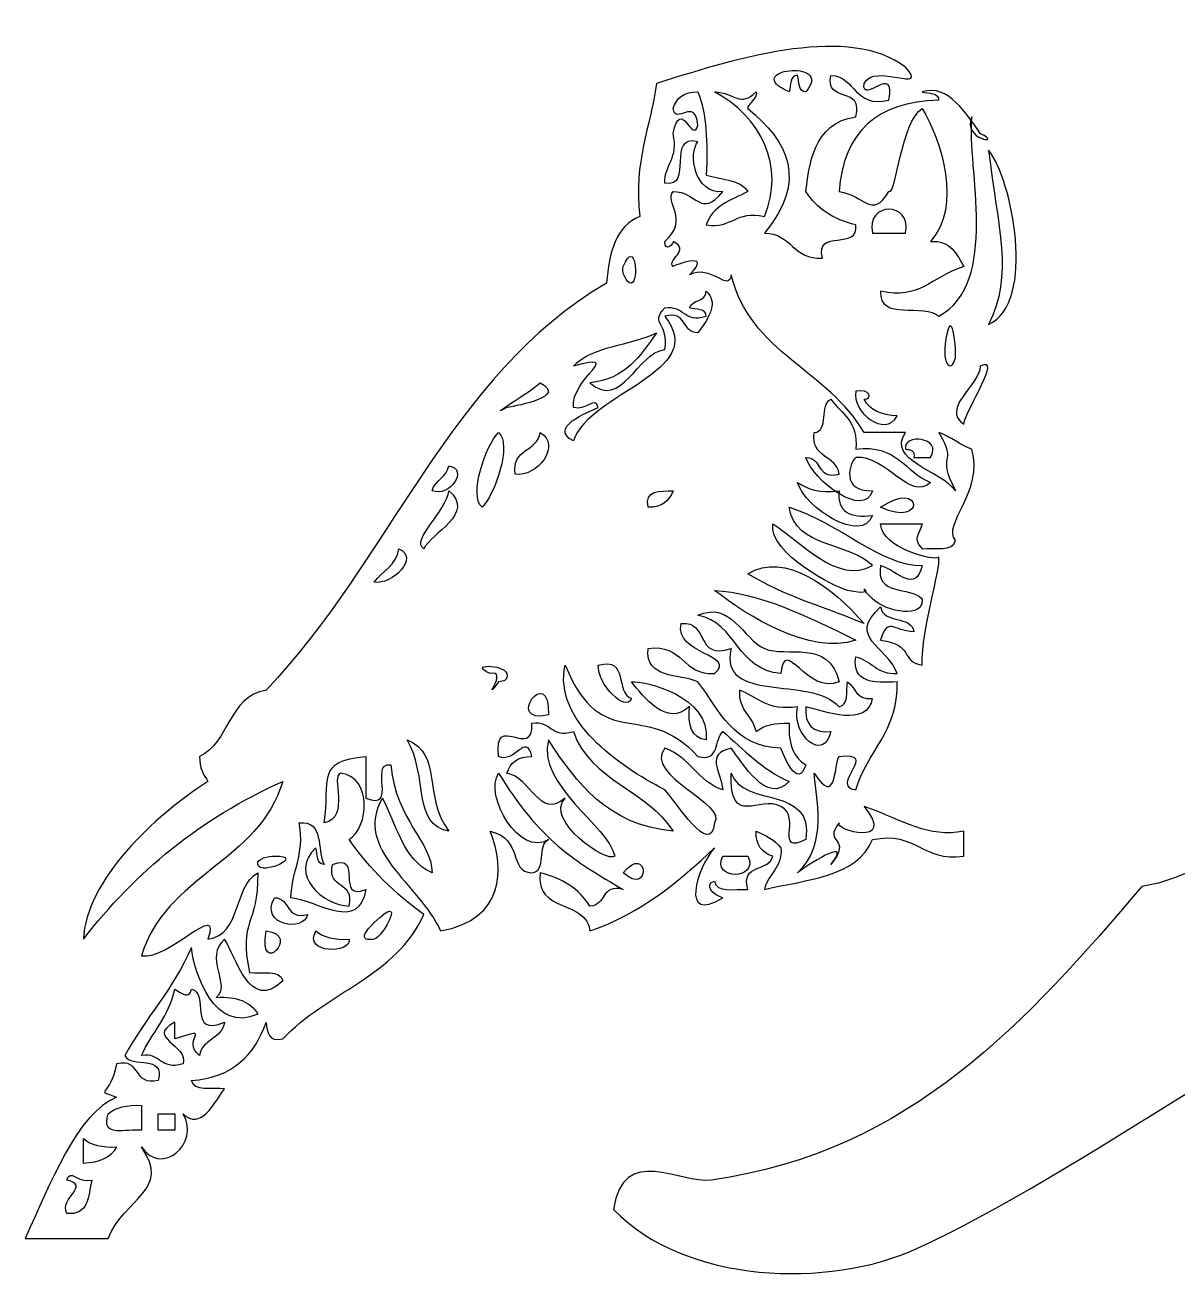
# Model space of a CAD drawing. Header units: centimetres. Extents: x -64 to 65, y -66 to 66.
# Drawn here: x -2.96 to 1.65, y -55.06 to -50.01 of the extents above; entities that cross this region are included whole.
import ezdxf

# ---------------------------------------------------------------- set-up
doc = ezdxf.new("R2010")
doc.units = ezdxf.units.CM
doc.header["$MEASUREMENT"] = 0
doc.layers.add('Layer 1', color=7, linetype='Continuous')

msp = doc.modelspace()

# ---------------------------------------------------------------- linework, layer by layer
at = {"layer": 'Layer 1'}
for points, knots in [([(0.39566, -50.24152), (0.38579, -50.33029), (0.52438, -50.15328), (0.49522, -50.3079), (0.49522, -50.3079), (0.35287, -50.3396), (0.36706, -50.21477), (0.26292, -50.20831), (0.26292, -50.20831), (0.238, -50.32174), (0.39775, -50.25051), (0.36248, -50.37426), (0.36248, -50.37426), (0.19042, -50.39604), (0.17513, -50.57743), (0.16335, -50.67297), (0.16335, -50.67297), (0.20703, -50.73991), (0.27231, -50.78529), (0.36248, -50.80576), (0.36248, -50.80576), (0.37883, -50.91064), (0.19775, -50.81806), (0.22971, -50.93853), (0.22971, -50.93853), (0.11065, -50.94692), (0.10808, -50.83883), (-0.00262, -50.83894), (-0.00262, -50.83894), (0.17129, -50.6314), (0.09416, -50.4712), (-0.069, -50.3411), (-0.069, -50.3411), (-0.07829, -50.33374), (-0.02331, -50.29242), (-0.03582, -50.27472), (-0.03582, -50.27472), (-0.09903, -50.33692), (-0.11919, -50.27834), (-0.20174, -50.27472), (-0.20174, -50.27472), (-0.01756, -50.37283), (0.0825, -50.57248), (-0.00261, -50.77256), (-0.00261, -50.77256), (-0.11776, -50.74594), (-0.13017, -50.82198), (-0.23494, -50.80577), (-0.23494, -50.80577), (-0.21076, -50.73036), (-0.13509, -50.70647), (-0.06899, -50.67298), (-0.06899, -50.67298), (-0.09712, -50.62366), (-0.17591, -50.62496), (-0.23494, -50.6066), (-0.23494, -50.6066), (-0.22843, -50.47838), (-0.23378, -50.36202), (-0.26815, -50.27471), (-0.26815, -50.27471), (-0.32493, -50.27323), (-0.35414, -50.29937), (-0.36771, -50.34109), (-0.36771, -50.34109), (-0.35797, -50.41025), (-0.27791, -50.29182), (-0.26815, -50.40747), (-0.26815, -50.40747), (-0.28757, -50.48785), (-0.33789, -50.29026), (-0.36771, -50.44065), (-0.36771, -50.44065), (-0.34377, -50.54209), (-0.40168, -50.56162), (-0.40092, -50.6398), (-0.40092, -50.6398), (-0.28183, -50.65933), (-0.40002, -50.44155), (-0.26815, -50.47385), (-0.26815, -50.47385), (-0.30747, -50.51714), (-0.28387, -50.68456), (-0.16856, -50.67298), (-0.16856, -50.67298), (-0.25886, -50.7826), (-0.27318, -50.66909), (-0.36769, -50.67298), (-0.36769, -50.67298), (-0.40306, -50.71259), (-0.29972, -50.78662), (-0.4009, -50.87213), (-0.4009, -50.87213), (-0.40032, -50.92177), (-0.36052, -50.87557), (-0.36769, -50.87213), (-0.36769, -50.87213), (-0.29451, -50.9069), (-0.39423, -50.94531), (-0.36769, -50.97169), (-0.36769, -50.97169), (-0.36856, -50.97087), (-0.20206, -50.90478), (-0.30131, -51.0049), (-0.30131, -51.0049), (-0.219, -50.96183), (-0.14026, -51.07896), (-0.13536, -51.0049), (-0.13536, -51.0049), (-0.0604, -51.31713), (0.25485, -51.3891), (0.39569, -51.63553), (0.39569, -51.63553), (0.45099, -51.63553), (0.50631, -51.63553), (0.56161, -51.63553), (0.56161, -51.63553), (0.48422, -51.74536), (0.70282, -51.7887), (0.76076, -51.86783), (0.76076, -51.86783), (0.67863, -51.70778), (0.77468, -51.772), (0.69438, -51.63553), (0.69438, -51.63553), (0.74343, -51.65278), (0.77799, -51.68461), (0.82715, -51.70191), (0.82715, -51.70191), (0.87554, -51.87341), (0.70724, -52.00049), (0.76077, -52.06701), (0.76077, -52.06701), (0.75045, -52.11204), (0.67764, -52.09453), (0.628, -52.10019), (0.628, -52.10019), (0.5881, -52.05661), (0.61504, -52.04796), (0.628, -52.00063), (0.628, -52.00063), (0.57265, -52.00063), (0.51732, -52.00063), (0.46205, -52.00063), (0.46205, -52.00063), (0.46533, -52.09879), (0.68438, -52.15184), (0.69438, -52.1334), (0.69438, -52.1334), (0.70356, -52.17727), (0.62501, -52.41695), (0.628, -52.56488), (0.628, -52.56488), (0.53704, -52.54792), (0.59905, -52.48458), (0.46205, -52.46529), (0.46205, -52.46529), (0.49089, -52.3688), (0.51169, -52.42796), (0.59482, -52.43211), (0.59482, -52.43211), (0.58567, -52.36377), (0.47115, -52.40086), (0.46205, -52.33252), (0.46205, -52.33252), (0.3241, -52.45552), (0.48705, -52.48741), (0.52843, -52.59806), (0.52843, -52.59806), (0.44585, -52.60317), (0.42567, -52.54588), (0.36248, -52.53168), (0.36248, -52.53168), (0.34729, -52.63537), (0.43341, -52.63775), (0.52843, -52.63124), (0.52843, -52.63124), (0.53229, -52.83428), (0.40709, -52.90823), (0.36248, -53.06275), (0.36248, -53.06275), (0.25191, -53.05227), (0.46236, -52.9054), (0.2961, -52.92996), (0.2961, -52.92996), (0.27684, -52.95869), (0.28562, -53.13718), (0.19651, -52.99634), (0.19651, -52.99634), (0.20127, -53.08773), (0.25498, -53.28265), (0.13013, -53.39464), (0.13013, -53.39464), (0.19813, -53.34252), (0.35013, -53.25401), (0.26292, -53.36146), (0.26292, -53.36146), (0.3542, -53.24901), (0.22717, -53.28037), (0.2961, -53.19551), (0.2961, -53.19551), (0.27316, -53.22371), (0.5302, -53.29515), (0.39569, -53.12913), (0.39569, -53.12913), (0.56177, -53.18811), (0.64935, -53.25542), (0.79397, -53.22869), (0.79397, -53.22869), (0.79397, -53.2619), (0.79397, -53.29507), (0.79397, -53.32828), (0.79397, -53.32828), (0.62654, -53.35188), (0.60836, -53.22623), (0.42887, -53.2619), (0.42887, -53.2619), (0.36804, -53.41128), (0.16796, -53.42139), (-0.00261, -53.46103), (-0.00261, -53.46103), (0.01162, -53.39782), (0.06888, -53.37763), (0.06377, -53.29508), (0.06377, -53.29508), (0.03943, -53.2641), (0.00342, -53.24484), (-0.03582, -53.2287), (-0.03582, -53.2287), (-0.0373, -53.28548), (-0.01116, -53.31466), (0.03059, -53.32829), (0.03059, -53.32829), (0.01704, -53.39224), (-0.0981, -53.35451), (-0.069, -53.46106), (-0.069, -53.46106), (-0.12157, -53.45831), (-0.1956, -53.47701), (-0.20177, -53.42788), (-0.20177, -53.42788), (-0.24828, -53.4396), (-0.20465, -53.4863), (-0.16859, -53.49426), (-0.16859, -53.49426), (-0.34274, -53.60359), (-0.27273, -53.37342), (-0.20177, -53.29511), (-0.20177, -53.29511), (-0.34438, -53.42915), (-0.49416, -53.55596), (-0.69964, -53.62703), (-0.69964, -53.62703), (-0.7152, -53.49873), (-0.91832, -53.55808), (-0.89877, -53.3947), (-0.89877, -53.3947), (-0.8086, -53.41515), (-0.74335, -53.46053), (-0.69964, -53.52747), (-0.69964, -53.52747), (-0.63371, -53.52705), (-0.65744, -53.4369), (-0.56685, -53.46109), (-0.56685, -53.46109), (-0.76251, -53.34742), (-0.90105, -53.26498), (-1.06472, -52.9964), (-1.06472, -52.9964), (-1.12547, -53.08578), (-0.97937, -53.33591), (-0.86559, -53.26194), (-0.86559, -53.26194), (-0.9116, -53.28234), (-0.87056, -53.38971), (-0.93197, -53.39471), (-0.93197, -53.39471), (-1.02756, -53.39026), (-0.96393, -53.26009), (-1.09792, -53.22876), (-1.09792, -53.22876), (-1.03762, -53.38214), (-1.04225, -53.57989), (-1.29705, -53.62706), (-1.29705, -53.62706), (-1.38293, -53.43595), (-1.64744, -53.3039), (-1.52938, -53.09601), (-1.52938, -53.09601), (-1.47019, -53.20277), (-1.44646, -53.34501), (-1.33025, -53.39472), (-1.33025, -53.39472), (-1.33311, -53.26669), (-1.47318, -53.18909), (-1.49617, -52.96324), (-1.49617, -52.96324), (-1.5842, -52.95268), (-1.46511, -53.14919), (-1.59576, -53.09601), (-1.59576, -53.09601), (-1.59576, -53.04069), (-1.59576, -52.98539), (-1.59576, -52.93006), (-1.59576, -52.93006), (-1.79795, -52.9458), (-1.73617, -53.02528), (-1.76171, -53.1956), (-1.76171, -53.1956), (-1.65421, -53.17195), (-1.74044, -53.00616), (-1.69533, -52.99645), (-1.69533, -52.99645), (-1.56804, -53.01473), (-1.58338, -53.21169), (-1.66212, -53.26199), (-1.66212, -53.26199), (-1.57954, -53.37854), (-1.47995, -53.47813), (-1.36341, -53.5607), (-1.36341, -53.5607), (-1.47194, -53.80621), (-1.75743, -53.87479), (-1.92766, -54.05854), (-1.92766, -54.05854), (-1.98412, -54.07076), (-1.99026, -54.03264), (-1.99402, -53.99216), (-1.99402, -53.99216), (-2.03985, -54.12334), (-2.12732, -54.21293), (-2.29276, -54.22449), (-2.29276, -54.22449), (-2.28249, -54.26955), (-2.20963, -54.25201), (-2.15999, -54.2577), (-2.15999, -54.2577), (-2.20121, -54.31353), (-2.25648, -54.42719), (-2.32591, -54.35726), (-2.32591, -54.35726), (-2.25606, -54.47706), (-2.41227, -54.6102), (-2.49186, -54.49005), (-2.49186, -54.49005), (-2.37081, -54.66536), (-2.5616, -54.69354), (-2.62463, -54.85515), (-2.62463, -54.85515), (-2.73531, -54.85515), (-2.84593, -54.85515), (-2.95655, -54.85515), (-2.95655, -54.85515), (-2.8563, -54.63674), (-2.7493, -54.35448), (-2.59145, -54.2909), (-2.59145, -54.2909), (-2.68472, -54.25674), (-2.6177, -54.29519), (-2.59145, -54.15813), (-2.59145, -54.15813), (-2.48929, -54.13339), (-2.52766, -54.24923), (-2.4255, -54.22451), (-2.4255, -54.22451), (-2.39581, -54.11735), (-2.53377, -54.17786), (-2.55827, -54.12492), (-2.55827, -54.12492), (-2.47657, -53.97435), (-2.36258, -53.85594), (-2.29276, -53.69344), (-2.29276, -53.69344), (-2.28067, -53.79755), (-2.19902, -54.03957), (-2.02722, -53.95898), (-2.02722, -53.95898), (-2.05545, -53.90974), (-2.11078, -53.8876), (-2.19317, -53.8926), (-2.19317, -53.8926), (-2.13224, -53.84569), (-2.24519, -53.73136), (-2.15999, -53.66027), (-2.15999, -53.66027), (-2.11514, -53.72769), (-2.05947, -53.95584), (-1.92766, -53.82619), (-1.92766, -53.82619), (-1.93795, -53.78116), (-2.01077, -53.79867), (-2.06043, -53.79301), (-2.06043, -53.79301), (-2.10512, -53.57793), (-2.02582, -53.60976), (-2.02722, -53.39471), (-2.02722, -53.39471), (-2.12705, -53.44982), (-2.0903, -53.64143), (-2.22635, -53.66025), (-2.22635, -53.66025), (-2.17036, -53.49671), (-2.38227, -53.74396), (-2.49189, -53.72663), (-2.49189, -53.72663), (-2.39635, -53.4018), (-2.02339, -53.35431), (-1.92767, -53.02961), (-1.92767, -53.02961), (-2.25591, -53.17709), (-2.51729, -53.39143), (-2.72422, -53.66024), (-2.72422, -53.66024), (-2.71443, -53.4263), (-2.44268, -53.16759), (-2.22635, -53.02961), (-2.22635, -53.02961), (-2.24392, -53.00289), (-2.26104, -52.97574), (-2.25956, -52.93002), (-2.25956, -52.93002), (-2.13994, -52.87263), (-2.14507, -52.69047), (-1.99402, -52.66451), (-1.99402, -52.66451), (-1.50615, -52.15667), (-1.26163, -51.40546), (-0.63321, -51.03814), (-0.63321, -51.03814), (-0.62366, -50.91495), (-0.59569, -50.81017), (-0.50044, -50.77263), (-0.50044, -50.77263), (-0.52621, -50.54776), (-0.45739, -50.4174), (-0.43403, -50.24158), (-0.43403, -50.24158), (-0.08221, -50.12754), (0.33853, -50.00827), (0.56168, -50.1752), (0.56168, -50.1752), (0.65704, -50.2874), (0.43389, -50.15315), (0.39566, -50.24152)], [0, 0, 0, 0, 0.0089286, 0.0089286, 0.0089286, 0.0089286, 0.0178571, 0.0178571, 0.0178571, 0.0178571, 0.0267857, 0.0267857, 0.0267857, 0.0267857, 0.0357143, 0.0357143, 0.0357143, 0.0357143, 0.0446429, 0.0446429, 0.0446429, 0.0446429, 0.0535714, 0.0535714, 0.0535714, 0.0535714, 0.0625, 0.0625, 0.0625, 0.0625, 0.0714286, 0.0714286, 0.0714286, 0.0714286, 0.0803571, 0.0803571, 0.0803571, 0.0803571, 0.0892857, 0.0892857, 0.0892857, 0.0892857, 0.0982143, 0.0982143, 0.0982143, 0.0982143, 0.1071429, 0.1071429, 0.1071429, 0.1071429, 0.1160714, 0.1160714, 0.1160714, 0.1160714, 0.125, 0.125, 0.125, 0.125, 0.1339286, 0.1339286, 0.1339286, 0.1339286, 0.1428571, 0.1428571, 0.1428571, 0.1428571, 0.1517857, 0.1517857, 0.1517857, 0.1517857, 0.1607143, 0.1607143, 0.1607143, 0.1607143, 0.1696429, 0.1696429, 0.1696429, 0.1696429, 0.1785714, 0.1785714, 0.1785714, 0.1785714, 0.1875, 0.1875, 0.1875, 0.1875, 0.1964286, 0.1964286, 0.1964286, 0.1964286, 0.2053571, 0.2053571, 0.2053571, 0.2053571, 0.2142857, 0.2142857, 0.2142857, 0.2142857, 0.2232143, 0.2232143, 0.2232143, 0.2232143, 0.2321429, 0.2321429, 0.2321429, 0.2321429, 0.2410714, 0.2410714, 0.2410714, 0.2410714, 0.25, 0.25, 0.25, 0.25, 0.2589286, 0.2589286, 0.2589286, 0.2589286, 0.2678571, 0.2678571, 0.2678571, 0.2678571, 0.2767857, 0.2767857, 0.2767857, 0.2767857, 0.2857143, 0.2857143, 0.2857143, 0.2857143, 0.2946429, 0.2946429, 0.2946429, 0.2946429, 0.3035714, 0.3035714, 0.3035714, 0.3035714, 0.3125, 0.3125, 0.3125, 0.3125, 0.3214286, 0.3214286, 0.3214286, 0.3214286, 0.3303571, 0.3303571, 0.3303571, 0.3303571, 0.3392857, 0.3392857, 0.3392857, 0.3392857, 0.3482143, 0.3482143, 0.3482143, 0.3482143, 0.3571429, 0.3571429, 0.3571429, 0.3571429, 0.3660714, 0.3660714, 0.3660714, 0.3660714, 0.375, 0.375, 0.375, 0.375, 0.3839286, 0.3839286, 0.3839286, 0.3839286, 0.3928571, 0.3928571, 0.3928571, 0.3928571, 0.4017857, 0.4017857, 0.4017857, 0.4017857, 0.4107143, 0.4107143, 0.4107143, 0.4107143, 0.4196429, 0.4196429, 0.4196429, 0.4196429, 0.4285714, 0.4285714, 0.4285714, 0.4285714, 0.4375, 0.4375, 0.4375, 0.4375, 0.4464286, 0.4464286, 0.4464286, 0.4464286, 0.4553571, 0.4553571, 0.4553571, 0.4553571, 0.4642857, 0.4642857, 0.4642857, 0.4642857, 0.4732143, 0.4732143, 0.4732143, 0.4732143, 0.4821429, 0.4821429, 0.4821429, 0.4821429, 0.4910714, 0.4910714, 0.4910714, 0.4910714, 0.5, 0.5, 0.5, 0.5, 0.5089286, 0.5089286, 0.5089286, 0.5089286, 0.5178571, 0.5178571, 0.5178571, 0.5178571, 0.5267857, 0.5267857, 0.5267857, 0.5267857, 0.5357143, 0.5357143, 0.5357143, 0.5357143, 0.5446429, 0.5446429, 0.5446429, 0.5446429, 0.5535714, 0.5535714, 0.5535714, 0.5535714, 0.5625, 0.5625, 0.5625, 0.5625, 0.5714286, 0.5714286, 0.5714286, 0.5714286, 0.5803571, 0.5803571, 0.5803571, 0.5803571, 0.5892857, 0.5892857, 0.5892857, 0.5892857, 0.5982143, 0.5982143, 0.5982143, 0.5982143, 0.6071429, 0.6071429, 0.6071429, 0.6071429, 0.6160714, 0.6160714, 0.6160714, 0.6160714, 0.625, 0.625, 0.625, 0.625, 0.6339286, 0.6339286, 0.6339286, 0.6339286, 0.6428571, 0.6428571, 0.6428571, 0.6428571, 0.6517857, 0.6517857, 0.6517857, 0.6517857, 0.6607143, 0.6607143, 0.6607143, 0.6607143, 0.6696429, 0.6696429, 0.6696429, 0.6696429, 0.6785714, 0.6785714, 0.6785714, 0.6785714, 0.6875, 0.6875, 0.6875, 0.6875, 0.6964286, 0.6964286, 0.6964286, 0.6964286, 0.7053571, 0.7053571, 0.7053571, 0.7053571, 0.7142857, 0.7142857, 0.7142857, 0.7142857, 0.7232143, 0.7232143, 0.7232143, 0.7232143, 0.7321429, 0.7321429, 0.7321429, 0.7321429, 0.7410714, 0.7410714, 0.7410714, 0.7410714, 0.75, 0.75, 0.75, 0.75, 0.7589286, 0.7589286, 0.7589286, 0.7589286, 0.7678571, 0.7678571, 0.7678571, 0.7678571, 0.7767857, 0.7767857, 0.7767857, 0.7767857, 0.7857143, 0.7857143, 0.7857143, 0.7857143, 0.7946429, 0.7946429, 0.7946429, 0.7946429, 0.8035714, 0.8035714, 0.8035714, 0.8035714, 0.8125, 0.8125, 0.8125, 0.8125, 0.8214286, 0.8214286, 0.8214286, 0.8214286, 0.8303571, 0.8303571, 0.8303571, 0.8303571, 0.8392857, 0.8392857, 0.8392857, 0.8392857, 0.8482143, 0.8482143, 0.8482143, 0.8482143, 0.8571429, 0.8571429, 0.8571429, 0.8571429, 0.8660714, 0.8660714, 0.8660714, 0.8660714, 0.875, 0.875, 0.875, 0.875, 0.8839286, 0.8839286, 0.8839286, 0.8839286, 0.8928571, 0.8928571, 0.8928571, 0.8928571, 0.9017857, 0.9017857, 0.9017857, 0.9017857, 0.9107143, 0.9107143, 0.9107143, 0.9107143, 0.9196429, 0.9196429, 0.9196429, 0.9196429, 0.9285714, 0.9285714, 0.9285714, 0.9285714, 0.9375, 0.9375, 0.9375, 0.9375, 0.9464286, 0.9464286, 0.9464286, 0.9464286, 0.9553571, 0.9553571, 0.9553571, 0.9553571, 0.9642857, 0.9642857, 0.9642857, 0.9642857, 0.9732143, 0.9732143, 0.9732143, 0.9732143, 0.9821429, 0.9821429, 0.9821429, 0.9821429, 1, 1, 1, 1]), ([(0.16333, -50.2747), (0.27977, -50.13619), (-0.10689, -50.18702), (0.09692, -50.2747), (0.09692, -50.2747), (0.10435, -50.2489), (0.09785, -50.20922), (0.13013, -50.20829), (0.13013, -50.20829), (0.13753, -50.23408), (0.13102, -50.27377), (0.16333, -50.2747)], [0, 0, 0, 0, 0.25, 0.25, 0.25, 0.25, 0.5, 0.5, 0.5, 0.5, 1, 1, 1, 1]), ([(0.86035, -50.44064), (0.95835, -50.48824), (0.78333, -50.46609), (0.82714, -50.37426), (0.82714, -50.37426), (0.80616, -50.57828), (0.94025, -51.03818), (0.69437, -51.17084), (0.69437, -51.17084), (0.63897, -51.11557), (0.45199, -51.1919), (0.46204, -51.07125), (0.46204, -51.07125), (0.62098, -51.10477), (0.65548, -51.01815), (0.79393, -50.97166), (0.79393, -50.97166), (0.76504, -50.92308), (0.74421, -50.86644), (0.66116, -50.8721), (0.66116, -50.8721), (0.78914, -50.73116), (0.70498, -50.46909), (0.62798, -50.34105), (0.62798, -50.34105), (0.54421, -50.39135), (0.52593, -50.67985), (0.49519, -50.67294), (0.49519, -50.67294), (0.42494, -50.78597), (0.39878, -50.6854), (0.29606, -50.67294), (0.29606, -50.67294), (0.31403, -50.43646), (0.44489, -50.31289), (0.69436, -50.30784), (0.69436, -50.30784), (0.69346, -50.27556), (0.65372, -50.28207), (0.62798, -50.27466), (0.62798, -50.27466), (0.73171, -50.23885), (0.80679, -50.3663), (0.86035, -50.44064)], [0, 0, 0, 0, 0.0833333, 0.0833333, 0.0833333, 0.0833333, 0.1666667, 0.1666667, 0.1666667, 0.1666667, 0.25, 0.25, 0.25, 0.25, 0.3333333, 0.3333333, 0.3333333, 0.3333333, 0.4166667, 0.4166667, 0.4166667, 0.4166667, 0.5, 0.5, 0.5, 0.5, 0.5833333, 0.5833333, 0.5833333, 0.5833333, 0.6666667, 0.6666667, 0.6666667, 0.6666667, 0.75, 0.75, 0.75, 0.75, 0.8333333, 0.8333333, 0.8333333, 0.8333333, 1, 1, 1, 1]), ([(0.89352, -50.50703), (0.98687, -50.62199), (1.08627, -51.1165), (0.89352, -51.20405), (0.89352, -51.20405), (0.9946, -51.00283), (0.9293, -50.82032), (0.89352, -50.50703)], [0, 0, 0, 0, 0.3333333, 0.3333333, 0.3333333, 0.3333333, 1, 1, 1, 1]), ([(0.5616, -50.83895), (0.51734, -50.83895), (0.47307, -50.83895), (0.42883, -50.83895), (0.42883, -50.83895), (0.40264, -50.71115), (0.58775, -50.71115), (0.5616, -50.83895)], [0, 0, 0, 0, 0.3333333, 0.3333333, 0.3333333, 0.3333333, 1, 1, 1, 1]), ([(4.36015, -50.98611), (4.30321, -51.07252), (4.15086, -51.06353), (4.1256, -51.18161), (4.1256, -51.18161), (4.10631, -51.30517), (4.31965, -51.19614), (4.28197, -51.33803), (4.28197, -51.33803), (4.19304, -51.36634), (4.08229, -51.37285), (4.00828, -51.41621), (4.00828, -51.41621), (3.99923, -51.56858), (4.09226, -51.61893), (4.1256, -51.729), (4.1256, -51.729), (4.33695, -51.62751), (4.63379, -51.6116), (4.90758, -51.57258), (4.90758, -51.57258), (4.9688, -51.84925), (4.81585, -52.2316), (4.67297, -52.43279), (4.67297, -52.43279), (4.7882, -52.72161), (4.91636, -52.99752), (5.25945, -53.05837), (5.25945, -53.05837), (5.32917, -52.99773), (5.41262, -52.9509), (5.49406, -52.90197), (5.49406, -52.90197), (5.60786, -52.93597), (5.53803, -52.96052), (5.53319, -53.05837), (5.53319, -53.05837), (5.62741, -53.07435), (5.61815, -52.98699), (5.72869, -53.01926), (5.72869, -53.01926), (5.71535, -53.09771), (5.73671, -53.14158), (5.80687, -53.13658), (5.80687, -53.13658), (5.79343, -53.27946), (5.59721, -53.23971), (5.61137, -53.41027), (5.61137, -53.41027), (4.69835, -53.16521), (3.84977, -53.78175), (3.30452, -54.27043), (3.30452, -54.27043), (3.31656, -54.36261), (3.44028, -54.34319), (3.42184, -54.46596), (3.42184, -54.46596), (3.3113, -54.49827), (3.32056, -54.41085), (3.22634, -54.42685), (3.22634, -54.42685), (3.14231, -54.44974), (3.10336, -54.71736), (3.18721, -54.77872), (3.18721, -54.77872), (3.10855, -54.89236), (2.94996, -54.75845), (2.91352, -54.70054), (2.91352, -54.70054), (3.14228, -54.30771), (3.04716, -53.90354), (2.71802, -53.68396), (2.71802, -53.68396), (2.15377, -53.93164), (1.2413, -54.605), (0.60667, -54.89604), (0.60667, -54.89604), (0.25681, -55.05648), (-0.32138, -55.03733), (-0.60539, -54.73967), (-0.60539, -54.73967), (-0.56689, -54.47498), (-0.33932, -54.63968), (-0.21442, -54.62235), (-0.21442, -54.62235), (0.58433, -54.51154), (1.05309, -53.97915), (1.50593, -53.4494), (1.50593, -53.4494), (1.87293, -53.39384), (2.06362, -53.01614), (2.44427, -53.09748), (2.44427, -53.09748), (2.51563, -52.56752), (2.74023, -52.27492), (2.44427, -51.84634), (2.44427, -51.84634), (2.51388, -51.81157), (2.5437, -51.73715), (2.67888, -51.76813), (2.67888, -51.76813), (2.65356, -51.91085), (2.70523, -51.97636), (2.75706, -52.04184), (2.75706, -52.04184), (2.8766, -52.07007), (2.89959, -52.00183), (2.99167, -52.00271), (2.99167, -52.00271), (3.00273, -52.06587), (2.95473, -52.07005), (2.95254, -52.12003), (2.95254, -52.12003), (3.51965, -51.90511), (3.72065, -51.32411), (4.08641, -50.90795), (4.08641, -50.90795), (4.2295, -50.88218), (4.23643, -50.99251), (4.36015, -50.98611)], [0, 0, 0, 0, 0.0322581, 0.0322581, 0.0322581, 0.0322581, 0.0645161, 0.0645161, 0.0645161, 0.0645161, 0.0967742, 0.0967742, 0.0967742, 0.0967742, 0.1290323, 0.1290323, 0.1290323, 0.1290323, 0.1612903, 0.1612903, 0.1612903, 0.1612903, 0.1935484, 0.1935484, 0.1935484, 0.1935484, 0.2258065, 0.2258065, 0.2258065, 0.2258065, 0.2580645, 0.2580645, 0.2580645, 0.2580645, 0.2903226, 0.2903226, 0.2903226, 0.2903226, 0.3225806, 0.3225806, 0.3225806, 0.3225806, 0.3548387, 0.3548387, 0.3548387, 0.3548387, 0.3870968, 0.3870968, 0.3870968, 0.3870968, 0.4193548, 0.4193548, 0.4193548, 0.4193548, 0.4516129, 0.4516129, 0.4516129, 0.4516129, 0.483871, 0.483871, 0.483871, 0.483871, 0.516129, 0.516129, 0.516129, 0.516129, 0.5483871, 0.5483871, 0.5483871, 0.5483871, 0.5806452, 0.5806452, 0.5806452, 0.5806452, 0.6129032, 0.6129032, 0.6129032, 0.6129032, 0.6451613, 0.6451613, 0.6451613, 0.6451613, 0.6774194, 0.6774194, 0.6774194, 0.6774194, 0.7096774, 0.7096774, 0.7096774, 0.7096774, 0.7419355, 0.7419355, 0.7419355, 0.7419355, 0.7741935, 0.7741935, 0.7741935, 0.7741935, 0.8064516, 0.8064516, 0.8064516, 0.8064516, 0.8387097, 0.8387097, 0.8387097, 0.8387097, 0.8709677, 0.8709677, 0.8709677, 0.8709677, 0.9032258, 0.9032258, 0.9032258, 0.9032258, 0.9354839, 0.9354839, 0.9354839, 0.9354839, 1, 1, 1, 1]), ([(-0.53369, -51.03807), (-0.50392, -51.03283), (-0.51668, -50.8545), (-0.56687, -50.97169), (-0.56687, -50.97169), (-0.57536, -50.99148), (-0.55332, -51.04156), (-0.53369, -51.03807)], [0, 0, 0, 0, 0.3333333, 0.3333333, 0.3333333, 0.3333333, 1, 1, 1, 1]), ([(-0.30136, -51.13766), (-0.27562, -51.14507), (-0.23588, -51.13856), (-0.23498, -51.17087), (-0.23498, -51.17087), (-0.32883, -51.19828), (-0.32097, -51.12409), (-0.40093, -51.13766), (-0.40093, -51.13766), (-0.46321, -51.20097), (-0.38124, -51.19775), (-0.40093, -51.30361), (-0.40093, -51.30361), (-0.51089, -51.31679), (-0.57394, -51.54906), (-0.69964, -51.43638), (-0.69964, -51.43638), (-0.55851, -51.42262), (-0.4976, -51.32864), (-0.4341, -51.23725), (-0.4341, -51.23725), (-0.53774, -51.28853), (-0.69191, -51.28921), (-0.76602, -51.37002), (-0.76602, -51.37002), (-0.55396, -51.31292), (-0.77867, -51.41905), (-0.76602, -51.53597), (-0.76602, -51.53597), (-0.70895, -51.54907), (-0.68096, -51.4867), (-0.66643, -51.53597), (-0.66643, -51.53597), (-0.70839, -51.55319), (-0.86802, -51.61688), (-0.76602, -51.66874), (-0.76602, -51.66874), (-0.70051, -51.47525), (-0.2214, -51.394), (-0.40092, -51.1709), (-0.40092, -51.1709), (-0.31035, -51.14672), (-0.33411, -51.23683), (-0.26815, -51.23728), (-0.26815, -51.23728), (-0.21595, -51.16785), (-0.18925, -51.1125), (-0.23494, -51.07133), (-0.23494, -51.07133), (-0.23537, -51.11512), (-0.29316, -51.1016), (-0.30136, -51.13766)], [0, 0, 0, 0, 0.0714286, 0.0714286, 0.0714286, 0.0714286, 0.1428571, 0.1428571, 0.1428571, 0.1428571, 0.2142857, 0.2142857, 0.2142857, 0.2142857, 0.2857143, 0.2857143, 0.2857143, 0.2857143, 0.3571429, 0.3571429, 0.3571429, 0.3571429, 0.4285714, 0.4285714, 0.4285714, 0.4285714, 0.5, 0.5, 0.5, 0.5, 0.5714286, 0.5714286, 0.5714286, 0.5714286, 0.6428571, 0.6428571, 0.6428571, 0.6428571, 0.7142857, 0.7142857, 0.7142857, 0.7142857, 0.7857143, 0.7857143, 0.7857143, 0.7857143, 0.8571429, 0.8571429, 0.8571429, 0.8571429, 1, 1, 1, 1]), ([(0.72755, -51.23722), (0.74914, -51.14364), (0.76607, -51.31368), (0.76076, -51.33678), (0.76076, -51.33678), (0.74536, -51.40349), (0.69839, -51.36359), (0.72755, -51.23722)], [0, 0, 0, 0, 0.3333333, 0.3333333, 0.3333333, 0.3333333, 1, 1, 1, 1]), ([(0.86035, -51.36999), (0.9511, -51.32504), (0.80587, -51.53729), (0.79394, -51.60232), (0.79394, -51.60232), (0.70144, -51.53948), (0.85706, -51.44677), (0.86035, -51.36999)], [0, 0, 0, 0, 0.3333333, 0.3333333, 0.3333333, 0.3333333, 1, 1, 1, 1]), ([(-1.03153, -51.53594), (-0.98192, -51.52644), (-0.79176, -51.49326), (-0.89876, -51.43635), (-0.89876, -51.43635), (-0.92919, -51.46805), (-1.12789, -51.58706), (-1.03153, -51.53594)], [0, 0, 0, 0, 0.3333333, 0.3333333, 0.3333333, 0.3333333, 1, 1, 1, 1]), ([(0.36245, -51.46958), (0.42174, -51.46021), (0.43053, -51.50096), (0.39566, -51.50276), (0.39566, -51.50276), (0.41746, -51.54732), (0.46657, -51.56459), (0.52843, -51.56914), (0.52843, -51.56914), (0.47985, -51.65773), (0.34629, -51.55523), (0.36245, -51.46958)], [0, 0, 0, 0, 0.25, 0.25, 0.25, 0.25, 0.5, 0.5, 0.5, 0.5, 1, 1, 1, 1]), ([(0.26292, -51.50276), (0.21688, -51.52316), (0.25792, -51.63053), (0.19651, -51.63555), (0.19651, -51.63555), (0.18082, -51.73974), (0.28586, -51.72321), (0.2961, -51.80147), (0.2961, -51.80147), (0.20553, -51.82565), (0.22927, -51.73551), (0.16333, -51.73509), (0.16333, -51.73509), (0.19225, -51.82896), (0.39778, -51.98258), (0.42884, -51.86786), (0.42884, -51.86786), (0.30131, -51.87379), (0.33727, -51.75576), (0.36246, -51.73509), (0.36246, -51.73509), (0.48557, -51.72427), (0.57929, -51.91429), (0.66117, -51.83468), (0.66117, -51.83468), (0.55804, -51.79396), (0.52782, -51.68035), (0.36246, -51.70191), (0.36246, -51.70191), (0.37505, -51.58973), (0.30488, -51.56028), (0.26292, -51.50276)], [0, 0, 0, 0, 0.1111111, 0.1111111, 0.1111111, 0.1111111, 0.2222222, 0.2222222, 0.2222222, 0.2222222, 0.3333333, 0.3333333, 0.3333333, 0.3333333, 0.4444444, 0.4444444, 0.4444444, 0.4444444, 0.5555556, 0.5555556, 0.5555556, 0.5555556, 0.6666667, 0.6666667, 0.6666667, 0.6666667, 0.7777778, 0.7777778, 0.7777778, 0.7777778, 1, 1, 1, 1]), ([(-1.13112, -51.93422), (-1.07926, -51.88461), (-1.01026, -51.68152), (-1.06474, -51.63553), (-1.06474, -51.63553), (-1.11659, -51.68514), (-1.18565, -51.88823), (-1.13112, -51.93422)], [0, 0, 0, 0, 0.3333333, 0.3333333, 0.3333333, 0.3333333, 1, 1, 1, 1]), ([(-0.99835, -51.80147), (-0.91268, -51.81764), (-0.81023, -51.68407), (-0.89876, -51.63555), (-0.89876, -51.63555), (-0.909, -51.71379), (-1.01404, -51.69726), (-0.99835, -51.80147)], [0, 0, 0, 0, 0.3333333, 0.3333333, 0.3333333, 0.3333333, 1, 1, 1, 1]), ([(0.5616, -51.70191), (0.54845, -51.63748), (0.71278, -51.65341), (0.66119, -51.73509), (0.66119, -51.73509), (0.63904, -51.73509), (0.6169, -51.73509), (0.59481, -51.73509), (0.59481, -51.73509), (0.6009, -51.70683), (0.58182, -51.70376), (0.5616, -51.70191)], [0, 0, 0, 0, 0.25, 0.25, 0.25, 0.25, 0.5, 0.5, 0.5, 0.5, 1, 1, 1, 1]), ([(-1.26389, -51.7683), (-1.27188, -51.81563), (-1.31855, -51.82426), (-1.3303, -51.86786), (-1.3303, -51.86786), (-1.26193, -51.89696), (-1.18126, -51.78176), (-1.26389, -51.7683)], [0, 0, 0, 0, 0.3333333, 0.3333333, 0.3333333, 0.3333333, 1, 1, 1, 1]), ([(0.13012, -51.83465), (0.15787, -51.93757), (0.38999, -52.08365), (0.42883, -51.96742), (0.42883, -51.96742), (0.34205, -51.97679), (0.28606, -51.9553), (0.29606, -51.86783), (0.29606, -51.86783), (0.2191, -51.87847), (0.16865, -51.86249), (0.13012, -51.83465)], [0, 0, 0, 0, 0.25, 0.25, 0.25, 0.25, 0.5, 0.5, 0.5, 0.5, 1, 1, 1, 1]), ([(0.46204, -51.93422), (0.64453, -52.02015), (0.63003, -51.81685), (0.46204, -51.93422), (0.46204, -51.93422), (0.46204, -51.93422), (0.46204, -51.93422), (0.46204, -51.93422)], [0, 0, 0, 0, 0.3333333, 0.3333333, 0.3333333, 0.3333333, 1, 1, 1, 1]), ([(-1.36345, -52.10019), (-1.33525, -52.03767), (-1.15379, -51.9588), (-1.26386, -51.86786), (-1.26386, -51.86786), (-1.27246, -51.95006), (-1.41756, -52.06524), (-1.36345, -52.10019)], [0, 0, 0, 0, 0.3333333, 0.3333333, 0.3333333, 0.3333333, 1, 1, 1, 1]), ([(-0.46731, -51.93422), (-0.41024, -51.93602), (-0.38225, -51.90869), (-0.36772, -51.86784), (-0.36772, -51.86784), (-0.41992, -51.87101), (-0.48284, -51.86341), (-0.46731, -51.93422)], [0, 0, 0, 0, 0.3333333, 0.3333333, 0.3333333, 0.3333333, 1, 1, 1, 1]), ([(0.09692, -51.93422), (0.12126, -52.09797), (0.33505, -52.07225), (0.42884, -52.16655), (0.42884, -52.16655), (0.29142, -52.24749), (0.13468, -52.06334), (0.03056, -52.00063), (0.03056, -52.00063), (0.01527, -52.1203), (0.28374, -52.25558), (0.32925, -52.26614), (0.32925, -52.26614), (0.47239, -52.29935), (0.34282, -52.21706), (0.42884, -52.29935), (0.42884, -52.29935), (0.48705, -52.35507), (0.63738, -52.37994), (0.62799, -52.29935), (0.62799, -52.29935), (0.57838, -52.24934), (0.43876, -52.28943), (0.46204, -52.16656), (0.46204, -52.16656), (0.52808, -52.18871), (0.60375, -52.28105), (0.62799, -52.16656), (0.62799, -52.16656), (0.46318, -52.1702), (0.29596, -51.99528), (0.09692, -51.93422)], [0, 0, 0, 0, 0.1111111, 0.1111111, 0.1111111, 0.1111111, 0.2222222, 0.2222222, 0.2222222, 0.2222222, 0.3333333, 0.3333333, 0.3333333, 0.3333333, 0.4444444, 0.4444444, 0.4444444, 0.4444444, 0.5555556, 0.5555556, 0.5555556, 0.5555556, 0.6666667, 0.6666667, 0.6666667, 0.6666667, 0.7777778, 0.7777778, 0.7777778, 0.7777778, 1, 1, 1, 1]), ([(-1.5626, -52.23296), (-1.48947, -52.24693), (-1.37953, -52.13353), (-1.46304, -52.10017), (-1.46304, -52.10017), (-1.47291, -52.16776), (-1.52956, -52.18859), (-1.5626, -52.23296)], [0, 0, 0, 0, 0.3333333, 0.3333333, 0.3333333, 0.3333333, 1, 1, 1, 1]), ([(-0.069, -52.19975), (0.10277, -52.30056), (0.18701, -52.31241), (0.39569, -52.39888), (0.39569, -52.39888), (0.269, -52.25135), (0.07837, -52.10995), (-0.069, -52.19975)], [0, 0, 0, 0, 0.3333333, 0.3333333, 0.3333333, 0.3333333, 1, 1, 1, 1]), ([(0.36245, -52.46526), (0.16187, -52.36512), (-0.02215, -52.27669), (-0.20177, -52.26613), (-0.20177, -52.26613), (-0.07067, -52.36789), (0.17828, -52.52701), (0.36245, -52.46526)], [0, 0, 0, 0, 0.3333333, 0.3333333, 0.3333333, 0.3333333, 1, 1, 1, 1]), ([(0.06374, -52.59806), (0.07768, -52.44196), (0.16952, -52.68863), (0.29607, -52.63124), (0.29607, -52.63124), (0.25276, -52.45654), (0.08665, -52.53734), (-0.00264, -52.49847), (-0.00264, -52.49847), (-0.08789, -52.46138), (-0.13517, -52.30575), (-0.26818, -52.3657), (-0.26818, -52.3657), (-0.11155, -52.39716), (-0.11208, -52.58581), (0.06374, -52.59806)], [0, 0, 0, 0, 0.2, 0.2, 0.2, 0.2, 0.4, 0.4, 0.4, 0.4, 0.6, 0.6, 0.6, 0.6, 1, 1, 1, 1]), ([(-0.20177, -52.59806), (-0.33202, -52.60653), (-0.32515, -52.47799), (-0.46731, -52.49847), (-0.46731, -52.49847), (-0.47871, -52.6205), (-0.34642, -52.59883), (-0.26818, -52.63124), (-0.26818, -52.63124), (-0.18224, -52.74446), (-0.12874, -52.89008), (0.06374, -52.89678), (0.06374, -52.89678), (0.07361, -52.92615), (0.1302, -53.06543), (0.16333, -52.96316), (0.16333, -52.96316), (0.11406, -52.93496), (0.09197, -52.87963), (0.09692, -52.79721), (0.09692, -52.79721), (0.03911, -52.7947), (-0.00629, -52.80462), (-0.03585, -52.83042), (-0.03585, -52.83042), (-0.05011, -52.76718), (-0.10734, -52.74702), (-0.10223, -52.66447), (-0.10223, -52.66447), (-0.03047, -52.69228), (0.01096, -52.75038), (0.1301, -52.73085), (0.1301, -52.73085), (0.10552, -52.84851), (0.23752, -52.95416), (0.26289, -52.83044), (0.26289, -52.83044), (0.19047, -52.83647), (0.15727, -52.80327), (0.1633, -52.73085), (0.1633, -52.73085), (0.23633, -52.75096), (0.41063, -52.81425), (0.42881, -52.69764), (0.42881, -52.69764), (0.36354, -52.70759), (0.36298, -52.65282), (0.32922, -52.63126), (0.32922, -52.63126), (0.32401, -52.67034), (0.33494, -52.7255), (0.29604, -52.73085), (0.29604, -52.73085), (0.17949, -52.60319), (-0.18807, -52.72122), (-0.13544, -52.49852), (-0.13544, -52.49852), (-0.28239, -52.54588), (-0.2223, -52.3862), (-0.33459, -52.39893), (-0.33459, -52.39893), (-0.36655, -52.52156), (-0.10798, -52.52336), (-0.20177, -52.59806)], [0, 0, 0, 0, 0.0588235, 0.0588235, 0.0588235, 0.0588235, 0.1176471, 0.1176471, 0.1176471, 0.1176471, 0.1764706, 0.1764706, 0.1764706, 0.1764706, 0.2352941, 0.2352941, 0.2352941, 0.2352941, 0.2941176, 0.2941176, 0.2941176, 0.2941176, 0.3529412, 0.3529412, 0.3529412, 0.3529412, 0.4117647, 0.4117647, 0.4117647, 0.4117647, 0.4705882, 0.4705882, 0.4705882, 0.4705882, 0.5294118, 0.5294118, 0.5294118, 0.5294118, 0.5882353, 0.5882353, 0.5882353, 0.5882353, 0.6470588, 0.6470588, 0.6470588, 0.6470588, 0.7058824, 0.7058824, 0.7058824, 0.7058824, 0.7647059, 0.7647059, 0.7647059, 0.7647059, 0.8235294, 0.8235294, 0.8235294, 0.8235294, 0.8823529, 0.8823529, 0.8823529, 0.8823529, 1, 1, 1, 1]), ([(-0.86561, -52.76398), (-0.85976, -52.5512), (-1.04709, -52.80533), (-0.86561, -52.76398), (-0.86561, -52.76398), (-0.86561, -52.76398), (-0.86561, -52.76398), (-0.86561, -52.76398)], [0, 0, 0, 0, 0.3333333, 0.3333333, 0.3333333, 0.3333333, 1, 1, 1, 1]), ([(-0.53369, -52.69762), (-0.60137, -52.6768), (-0.54303, -52.52993), (-0.66646, -52.56485), (-0.66646, -52.56485), (-0.67233, -52.64028), (-0.55436, -52.75831), (-0.53369, -52.69762)], [0, 0, 0, 0, 0.3333333, 0.3333333, 0.3333333, 0.3333333, 1, 1, 1, 1]), ([(-1.06474, -52.63123), (-1.0445, -52.62938), (-1.02545, -52.62626), (-1.03153, -52.59805), (-1.03153, -52.59805), (-1.04436, -52.55961), (-1.19277, -52.55961), (-1.09794, -52.59805), (-1.09794, -52.59805), (-1.02299, -52.58033), (-1.13821, -52.72741), (-1.06474, -52.63123)], [0, 0, 0, 0, 0.25, 0.25, 0.25, 0.25, 0.5, 0.5, 0.5, 0.5, 1, 1, 1, 1]), ([(0.09692, -53.02954), (-0.01156, -52.98313), (-0.08554, -52.90222), (-0.16859, -52.83041), (-0.16859, -52.83041), (-0.20404, -52.86137), (-0.17894, -52.95283), (-0.26818, -52.92997), (-0.26818, -52.92997), (-0.48686, -52.6911), (-0.64574, -52.92881), (-0.7992, -52.56487), (-0.7992, -52.56487), (-0.8468, -52.78463), (-0.5864, -52.96698), (-0.40092, -53.06274), (-0.40092, -53.06274), (-0.35877, -53.10597), (-0.21688, -53.33899), (-0.20177, -53.19551), (-0.20177, -53.19551), (-0.14798, -53.11936), (-0.48591, -53.00755), (-0.40092, -52.8968), (-0.40092, -52.8968), (-0.30083, -52.92942), (-0.2695, -53.03086), (-0.16859, -53.06275), (-0.16859, -53.06275), (-0.1787, -52.98531), (-0.23945, -52.91974), (-0.13538, -52.8968), (-0.13538, -52.8968), (-0.09009, -52.95294), (0.00691, -53.12804), (0.09692, -53.02954)], [0, 0, 0, 0, 0.1, 0.1, 0.1, 0.1, 0.2, 0.2, 0.2, 0.2, 0.3, 0.3, 0.3, 0.3, 0.4, 0.4, 0.4, 0.4, 0.5, 0.5, 0.5, 0.5, 0.6, 0.6, 0.6, 0.6, 0.7, 0.7, 0.7, 0.7, 0.8, 0.8, 0.8, 0.8, 1, 1, 1, 1]), ([(-0.30136, -52.73082), (-0.31065, -52.80646), (-0.2934, -52.85557), (-0.23498, -52.86359), (-0.23498, -52.86359), (-0.21622, -52.68891), (-0.48313, -52.62626), (-0.53369, -52.63126), (-0.53369, -52.63126), (-0.48435, -52.69301), (-0.39381, -52.81348), (-0.30136, -52.73082)], [0, 0, 0, 0, 0.25, 0.25, 0.25, 0.25, 0.5, 0.5, 0.5, 0.5, 1, 1, 1, 1]), ([(-0.60008, -53.32825), (-0.62543, -53.20826), (-0.91504, -53.04094), (-0.86562, -52.86356), (-0.86562, -52.86356), (-0.75217, -53.03779), (-0.62919, -53.20241), (-0.36775, -53.22866), (-0.36775, -53.22866), (-0.46797, -53.06332), (-0.69856, -53.02842), (-0.76605, -52.83038), (-0.76605, -52.83038), (-0.8599, -52.85779), (-0.85204, -52.78358), (-0.932, -52.79717), (-0.932, -52.79717), (-0.92499, -52.95031), (-1.08771, -52.74423), (-1.06477, -52.92994), (-1.06477, -52.92994), (-1.00299, -52.96166), (-0.95386, -52.83054), (-0.932, -52.92994), (-0.932, -52.92994), (-0.9891, -52.92817), (-1.01712, -52.9555), (-1.03156, -52.99632), (-1.03156, -52.99632), (-0.93734, -53.01328), (-0.89887, -53.18574), (-0.79923, -53.09591), (-0.79923, -53.09591), (-0.88225, -53.18601), (-0.6319, -53.35728), (-0.60008, -53.32825)], [0, 0, 0, 0, 0.1, 0.1, 0.1, 0.1, 0.2, 0.2, 0.2, 0.2, 0.3, 0.3, 0.3, 0.3, 0.4, 0.4, 0.4, 0.4, 0.5, 0.5, 0.5, 0.5, 0.6, 0.6, 0.6, 0.6, 0.7, 0.7, 0.7, 0.7, 0.8, 0.8, 0.8, 0.8, 1, 1, 1, 1]), ([(-1.26389, -53.22866), (-1.36845, -53.08724), (-1.28805, -52.92275), (-1.42984, -52.86356), (-1.42984, -52.86356), (-1.34422, -53.01298), (-1.41028, -53.20136), (-1.26389, -53.22866)], [0, 0, 0, 0, 0.3333333, 0.3333333, 0.3333333, 0.3333333, 1, 1, 1, 1]), ([(0.06374, -53.1291), (0.14867, -53.1744), (0.03421, -53.32301), (0.16333, -53.26187), (0.16333, -53.26187), (0.19585, -53.04121), (-0.088, -53.13701), (-0.13538, -52.99633), (-0.13538, -52.99633), (-0.14317, -53.21827), (-0.02172, -53.08351), (0.06374, -53.1291)], [0, 0, 0, 0, 0.25, 0.25, 0.25, 0.25, 0.5, 0.5, 0.5, 0.5, 1, 1, 1, 1]), ([(-1.72855, -53.36146), (-1.75329, -53.46362), (-1.63748, -53.42522), (-1.66217, -53.52738), (-1.66217, -53.52738), (-1.76321, -53.52693), (-1.90905, -53.40064), (-1.79494, -53.29505), (-1.79494, -53.29505), (-1.78753, -53.32079), (-1.79404, -53.36053), (-1.76176, -53.36146), (-1.76176, -53.36146), (-1.79245, -53.30362), (-1.76065, -53.18332), (-1.86132, -53.19551), (-1.86132, -53.19551), (-1.83851, -53.32899), (-1.89315, -53.38495), (-1.89453, -53.49422), (-1.89453, -53.49422), (-1.78309, -53.50787), (-1.62394, -53.63477), (-1.59582, -53.46101), (-1.59582, -53.46101), (-1.72207, -53.50978), (-1.60234, -53.31267), (-1.72855, -53.36146)], [0, 0, 0, 0, 0.125, 0.125, 0.125, 0.125, 0.25, 0.25, 0.25, 0.25, 0.375, 0.375, 0.375, 0.375, 0.5, 0.5, 0.5, 0.5, 0.625, 0.625, 0.625, 0.625, 0.75, 0.75, 0.75, 0.75, 1, 1, 1, 1]), ([(-0.56687, -53.39461), (-0.45508, -53.49542), (-0.46628, -53.27192), (-0.56687, -53.39461), (-0.56687, -53.39461), (-0.56687, -53.39461), (-0.56687, -53.39461), (-0.56687, -53.39461)], [0, 0, 0, 0, 0.3333333, 0.3333333, 0.3333333, 0.3333333, 1, 1, 1, 1]), ([(-2.02726, -53.36146), (-2.01652, -53.40916), (-1.82999, -53.32376), (-1.96088, -53.32825), (-1.96088, -53.32825), (-1.98125, -53.32897), (-2.03324, -53.33511), (-2.02726, -53.36146)], [0, 0, 0, 0, 0.3333333, 0.3333333, 0.3333333, 0.3333333, 1, 1, 1, 1]), ([(-0.069, -53.32825), (-0.10221, -53.32825), (-0.13538, -53.32825), (-0.16859, -53.32825), (-0.16859, -53.32825), (-0.21741, -53.42506), (-0.02024, -53.42506), (-0.069, -53.32825)], [0, 0, 0, 0, 0.3333333, 0.3333333, 0.3333333, 0.3333333, 1, 1, 1, 1]), ([(-1.82814, -53.56058), (-1.91871, -53.58476), (-1.89495, -53.49462), (-1.96091, -53.4942), (-1.96091, -53.4942), (-2.02266, -53.60498), (-1.84161, -53.63395), (-1.82814, -53.56058)], [0, 0, 0, 0, 0.3333333, 0.3333333, 0.3333333, 0.3333333, 1, 1, 1, 1]), ([(-1.5626, -53.66017), (-1.52474, -53.65258), (-1.42803, -53.46247), (-1.5626, -53.59376), (-1.5626, -53.59376), (-1.64259, -53.67179), (-1.57467, -53.66253), (-1.5626, -53.66017)], [0, 0, 0, 0, 0.3333333, 0.3333333, 0.3333333, 0.3333333, 1, 1, 1, 1]), ([(-1.99406, -53.62697), (-2.02904, -53.81958), (-1.85026, -53.6408), (-1.99406, -53.62697), (-1.99406, -53.62697), (-1.99406, -53.62697), (-1.99406, -53.62697), (-1.99406, -53.62697)], [0, 0, 0, 0, 0.3333333, 0.3333333, 0.3333333, 0.3333333, 1, 1, 1, 1]), ([(-1.66217, -53.66017), (-1.72001, -53.66266), (-1.76538, -53.65274), (-1.79494, -53.62696), (-1.79494, -53.62696), (-1.84814, -53.71941), (-1.65161, -53.71875), (-1.66217, -53.66017)], [0, 0, 0, 0, 0.3333333, 0.3333333, 0.3333333, 0.3333333, 1, 1, 1, 1]), ([(-2.49195, -54.12481), (-2.41199, -54.11124), (-2.41982, -54.18543), (-2.326, -54.15802), (-2.326, -54.15802), (-2.3006, -54.08359), (-2.47927, -54.05221), (-2.35921, -53.99207), (-2.35921, -53.99207), (-2.35921, -54.01422), (-2.35921, -54.03633), (-2.35921, -54.05845), (-2.35921, -54.05845), (-2.19461, -54.00429), (-2.34048, -54.06239), (-2.25962, -54.12483), (-2.25962, -54.12483), (-2.24988, -54.05715), (-2.16982, -54.05974), (-2.16006, -53.99206), (-2.16006, -53.99206), (-2.31034, -54.05384), (-2.21779, -53.87276), (-2.29283, -53.85929), (-2.29283, -53.85929), (-2.29987, -53.89943), (-2.32969, -53.87969), (-2.35921, -53.85929), (-2.35921, -53.85929), (-2.38239, -53.96889), (-2.4507, -54.03331), (-2.49195, -54.12481)], [0, 0, 0, 0, 0.1111111, 0.1111111, 0.1111111, 0.1111111, 0.2222222, 0.2222222, 0.2222222, 0.2222222, 0.3333333, 0.3333333, 0.3333333, 0.3333333, 0.4444444, 0.4444444, 0.4444444, 0.4444444, 0.5555556, 0.5555556, 0.5555556, 0.5555556, 0.6666667, 0.6666667, 0.6666667, 0.6666667, 0.7777778, 0.7777778, 0.7777778, 0.7777778, 1, 1, 1, 1]), ([(-2.62469, -54.35714), (-2.65816, -54.45697), (-2.55077, -54.41598), (-2.49192, -54.42352), (-2.49192, -54.42352), (-2.49192, -54.39034), (-2.49192, -54.35714), (-2.49192, -54.32396), (-2.49192, -54.32396), (-2.54976, -54.32147), (-2.59517, -54.33139), (-2.62469, -54.35714)], [0, 0, 0, 0, 0.25, 0.25, 0.25, 0.25, 0.5, 0.5, 0.5, 0.5, 1, 1, 1, 1]), ([(-2.42557, -54.42352), (-2.40345, -54.42352), (-2.38133, -54.42352), (-2.35919, -54.42352), (-2.35919, -54.42352), (-2.35919, -54.4014), (-2.35919, -54.37928), (-2.35919, -54.35714), (-2.35919, -54.35714), (-2.38134, -54.35714), (-2.40345, -54.35714), (-2.42557, -54.35714), (-2.42557, -54.35714), (-2.42557, -54.37928), (-2.42557, -54.4014), (-2.42557, -54.42352)], [0, 0, 0, 0, 0.2, 0.2, 0.2, 0.2, 0.4, 0.4, 0.4, 0.4, 0.6, 0.6, 0.6, 0.6, 1, 1, 1, 1]), ([(-2.72428, -54.55632), (-2.6625, -54.55174), (-2.61337, -54.53447), (-2.59151, -54.48994), (-2.59151, -54.48994), (-2.64932, -54.49243), (-2.69472, -54.48251), (-2.72428, -54.45673), (-2.72428, -54.45673), (-2.72428, -54.48993), (-2.72428, -54.52311), (-2.72428, -54.55632)], [0, 0, 0, 0, 0.25, 0.25, 0.25, 0.25, 0.5, 0.5, 0.5, 0.5, 1, 1, 1, 1]), ([(-2.79067, -54.75544), (-2.70315, -54.76552), (-2.7051, -54.68615), (-2.69108, -54.62267), (-2.69108, -54.62267), (-2.7482, -54.63577), (-2.7762, -54.5734), (-2.79067, -54.62267), (-2.79067, -54.62267), (-2.69129, -54.64453), (-2.82244, -54.69363), (-2.79067, -54.75544)], [0, 0, 0, 0, 0.25, 0.25, 0.25, 0.25, 0.5, 0.5, 0.5, 0.5, 1, 1, 1, 1])]:
    msp.add_open_spline(points, degree=3, knots=knots, dxfattribs=at)

doc.saveas('drawing.dxf')
